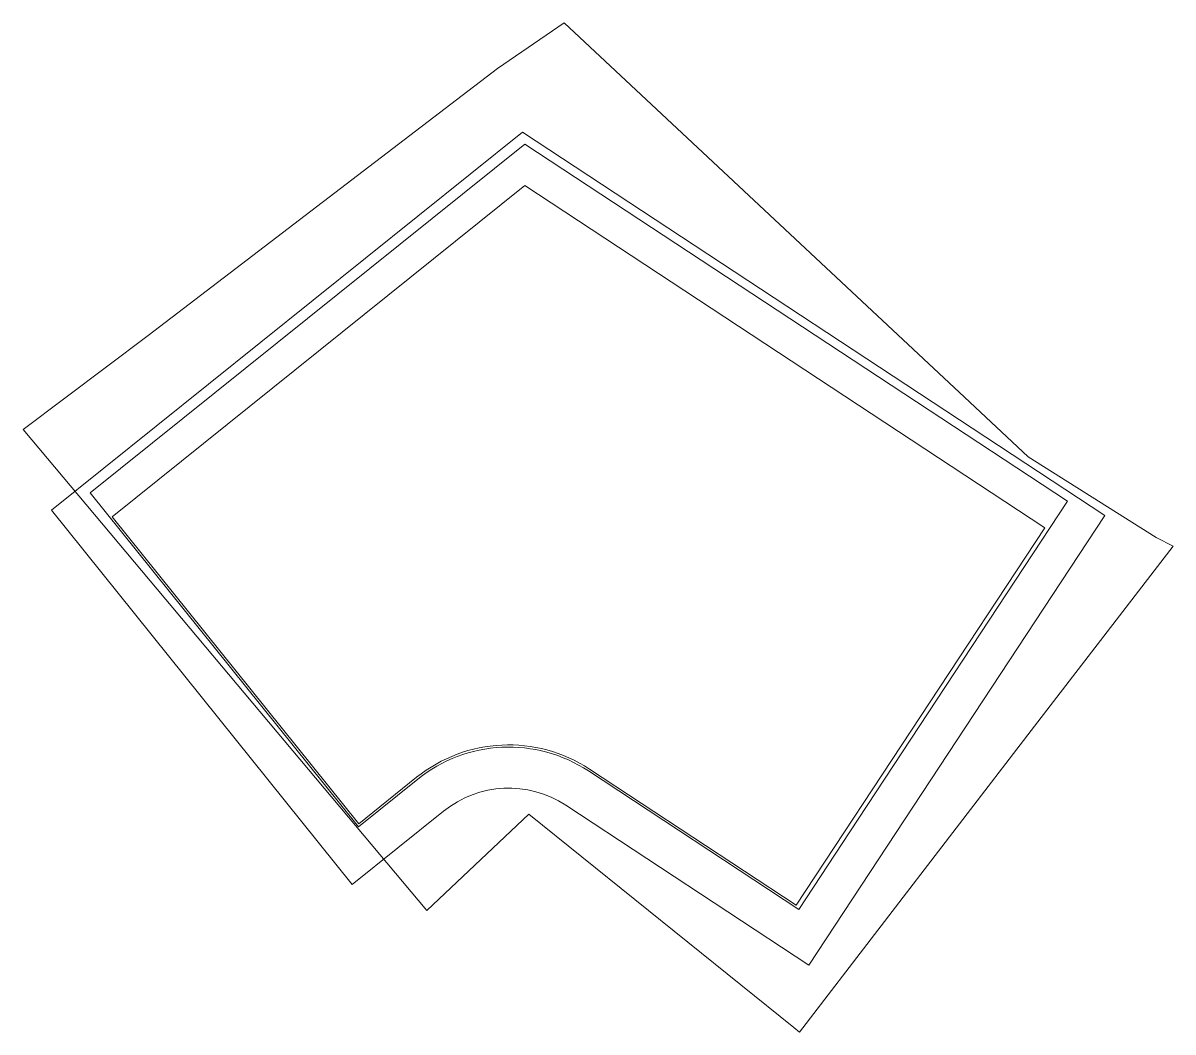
# Model space of a CAD drawing. Header units: metres. Extents: x 7511960.8 to 7512014, y 4692308.6 to 4692355.3.
import ezdxf

# ---------------------------------------------------------------- set-up
doc = ezdxf.new("R2010")
doc.units = ezdxf.units.M
for name, color, linetype, lineweight in [('A - Pllaka Perdhes kolollt v2', 1, 'Continuous', 0), ('parcela', 7, 'Continuous', 0), ('Themel pllaka o3 ferizaj pikat', 30, 'Continuous', 0)]:
    doc.layers.add(name, color=color, linetype=linetype, lineweight=lineweight)

msp = doc.modelspace()

# ---------------------------------------------------------------- linework, layer by layer
at = {"layer": 'A - Pllaka Perdhes kolollt v2', "color": 6, "linetype": 'Continuous'}
for p, q in [((7511962.148, 4692332.72), (7511983.924, 4692350.21)), ((7511983.924, 4692350.21), (7512010.852, 4692332.48)), ((7511976.049, 4692315.411), (7511962.148, 4692332.72)), ((7512010.852, 4692332.48), (7511997.159, 4692311.683)), ((7511997.159, 4692311.683), (7511985.928, 4692319.078)), ((7511980.283, 4692318.811), (7511976.049, 4692315.411))]:
    msp.add_line(p, q, dxfattribs=at)
at = {"layer": 'A - Pllaka Perdhes kolollt v2', "linetype": 'Continuous'}
for p, q in [((7511964.959, 4692332.413), (7511984.041, 4692347.738)), ((7511984.041, 4692347.738), (7512008.082, 4692331.91)), ((7511976.356, 4692318.223), (7511964.959, 4692332.413)), ((7512008.082, 4692331.91), (7511996.588, 4692314.454)), ((7511996.588, 4692314.454), (7511987.028, 4692320.748)), ((7511979.03, 4692320.37), (7511976.356, 4692318.223))]:
    msp.add_line(p, q, dxfattribs=at)
msp.add_arc((7511983.288, 4692315.069), 6.8, 56.6391, 128.7701, dxfattribs=at)
at = {"layer": 'A - Pllaka Perdhes kolollt v2', "color": 6, "linetype": 'Continuous'}
msp.add_arc((7511983.288, 4692315.069), 4.8, 56.6391, 128.7701, dxfattribs=at)
at = {"layer": 'parcela'}
for p, q in [((7511982.769, 4692353.148), (7511985.853, 4692355.253)), ((7511985.853, 4692355.253), (7512004.361, 4692337.945)), ((7511966.627, 4692340.808), (7511982.769, 4692353.148)), ((7511960.838, 4692336.459), (7511966.627, 4692340.808)), ((7512004.361, 4692337.945), (7512007.31, 4692335.187)), ((7511979.511, 4692314.209), (7511960.838, 4692336.459)), ((7512007.31, 4692335.187), (7512013.22, 4692331.467)), ((7512013.22, 4692331.467), (7512014.001, 4692331.061)), ((7512014.001, 4692331.061), (7512007.601, 4692322.736)), ((7512007.601, 4692322.736), (7511996.728, 4692308.593)), ((7511984.225, 4692318.67), (7511979.511, 4692314.209)), ((7511996.478, 4692308.808), (7511984.225, 4692318.67)), ((7511996.728, 4692308.593), (7511996.478, 4692308.808))]:
    msp.add_line(p, q, dxfattribs=at)
at = {"layer": 'Themel pllaka o3 ferizaj pikat'}
for p, q in [((7511963.942, 4692333.519), (7511984.035, 4692349.657)), ((7511984.035, 4692349.657), (7512009.128, 4692333.136)), ((7511974.776, 4692320.031), (7511963.942, 4692333.519)), ((7512009.128, 4692333.136), (7511999.067, 4692317.853)), ((7511996.7, 4692314.26), (7511986.973, 4692320.665)), ((7511976.341, 4692318.082), (7511974.776, 4692320.031)), ((7511979.093, 4692320.292), (7511976.341, 4692318.082)), ((7511999.067, 4692317.853), (7511996.7, 4692314.26))]:
    msp.add_line(p, q, dxfattribs=at)
for centre, radius, start, end in [((7511983.29, 4692315.067), 6.702, 92.7164, 128.7722), ((7511983.29, 4692315.071), 6.698, 56.636, 92.7164)]:
    msp.add_arc(centre, radius, start, end, dxfattribs=at)

doc.saveas('drawing.dxf')
